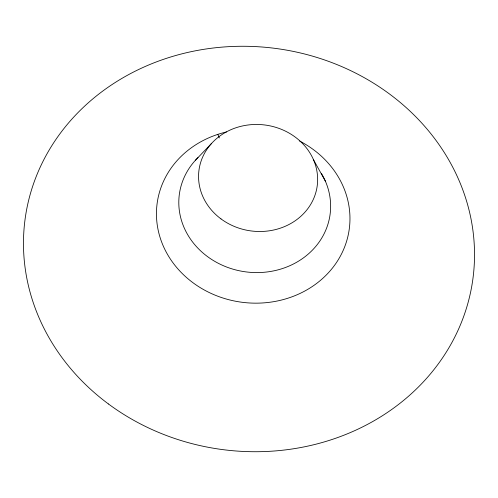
<?xml version="1.0" encoding="UTF-8"?>
<svg xmlns="http://www.w3.org/2000/svg" width="498" height="498" viewBox="0 0 498 498"><rect width="100%" height="100%" fill="white"/><g stroke="black" fill="none" stroke-linecap="round" stroke-linejoin="round"><path stroke-width="0.75" d="M195.341 160.356L211.526 143.474M313.516 159.796L325.381 181.166M217.813 134.379L219.357 137.946M299.653 141.071A96.917 86.808 7.3 0 1 323.053 278.102A96.917 86.808 7.3 0 1 170.36 259.041A96.917 86.808 7.3 0 1 226.515 131.945M321.552 173.653A76.045 68.114 7.3 0 1 298.265 261.319A76.045 68.114 7.3 0 1 198.011 248.29A76.045 68.114 7.3 0 1 197.992 157.592M108.464 403.984A225.893 202.331 7.3 0 0 472.023 284.688A225.893 202.331 7.3 0 0 166.513 58.322A225.893 202.331 7.3 0 0 108.464 403.984M220.994 218.902A59.642 53.423 7.3 0 0 316.983 187.404A59.642 53.423 7.3 0 0 236.32 127.637A59.642 53.423 7.3 0 0 220.994 218.902"/></g></svg>
